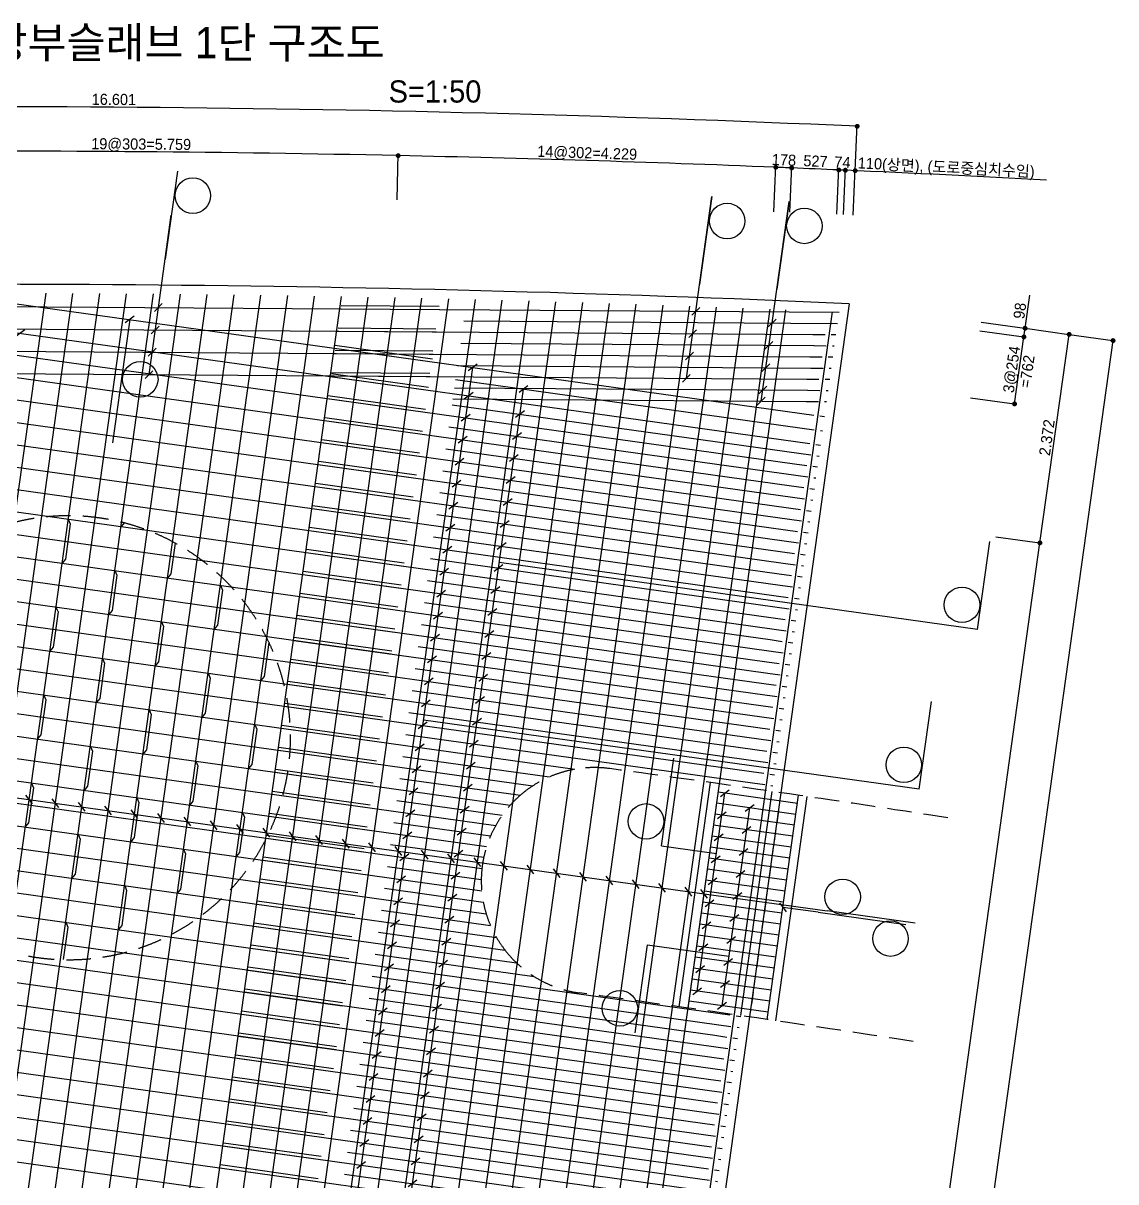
# Model space of a CAD drawing. Extents: x 2629709 to 3675628, y 1179 to 102095.
# Drawn here: x 3123967 to 3136273, y 15340 to 28391 of the extents above; entities that cross this region are included whole.
import ezdxf
from ezdxf.enums import TextEntityAlignment as Align

# ---------------------------------------------------------------- set-up
doc = ezdxf.new("R2010")
doc.units = 0
doc.header["$LTSCALE"] = 550
doc.header["$MEASUREMENT"] = 0
doc.linetypes.add('A-DASHD01', pattern=[0.75, 0.5, -0.25])
doc.linetypes.add('HIDDEN', pattern=[0.375, 0.25, -0.125])
for name, color, linetype in [('CS-CNTL', 1, 'A-DASHD01'), ('CS-CONC-MAJR', 4, 'CONTINUOUS'), ('CS-DIML', 1, 'CONTINUOUS'), ('CS-DIMT', 3, 'CONTINUOUS'), ('CS-MISC', 3, 'CONTINUOUS'), ('CS-RBAR-EREC', 6, 'CONTINUOUS'), ('CS-RBAR-MAJR', 6, 'CONTINUOUS'), ('CS-SYMB', 3, 'CONTINUOUS'), ('CS-SYMB-LIN3', 1, 'CONTINUOUS'), ('CS-TEXT', 3, 'CONTINUOUS'), ('CZ-TEX1', 6, 'CONTINUOUS'), ('CZ-TEX2', 3, 'CONTINUOUS')]:
    doc.layers.add(name, color=color, linetype=linetype)
doc.styles.add('A_STANDARD', font='Dotum.ttf')

# ---------------------------------------------------------------- blocks, each defined once
blk = doc.blocks.new('CXLEATK')
at = {"layer": 'CS-MISC'}
blk.add_line((-0.883885, 0.883882), (0.883882, -0.883882), dxfattribs=at)
blk = doc.blocks.new('CSNUM1-KCFIT')
at = {"layer": 'CS-SYMB-LIN3'}
blk.add_line((0, 0), (20, 0), dxfattribs=at)
blk.add_circle((5, 4.2), 4, dxfattribs=at)
at = {"layer": 'CS-TEXT', "style": 'A_STANDARD', "width": 1.529584, "flags": 1}
blk.add_attdef('RB_NO', text='', height=2.5, dxfattribs=at).set_placement((1.604173, 2.917017), (8.341627, 2.917017), align=Align.FIT)
at = {"layer": 'CS-TEXT', "style": 'A_STANDARD', "flags": 1}
for tag, p in [('RB_DIA', (11.5, 1.5)), ('RB_LEN', (1.739, -3.958874))]:
    blk.add_attdef(tag, p, '', height=2.5, dxfattribs=at)
blk = doc.blocks.new('CSBNUM1')
at = {"layer": 'CS-SYMB-LIN3'}
blk.add_line((0, 0), (20, 0), dxfattribs=at)
blk.add_circle((5, 4.2), 4, dxfattribs=at)
at = {"layer": 'CS-TEXT', "style": 'A_STANDARD', "flags": 1}
blk.add_attdef('RB_NO', text='', height=2.5, dxfattribs=at).set_placement((5, 4.2), align=Align.MIDDLE)
for tag, p in [('RB_DIA', (11.5, 1.5)), ('RB_LEN', (1.739, -3.958874))]:
    blk.add_attdef(tag, p, '', height=2.5, dxfattribs=at)
blk = doc.blocks.new('CXDIMDT2')
at = {"layer": 'CS-MISC', "const_width": 0.5}
blk.add_lwpolyline([(0.25, 0, 1), (-0.25, 0, 1)], format="xyb", close=True, dxfattribs=at)

msp = doc.modelspace()

# ---------------------------------------------------------------- linework, layer by layer
at = {"layer": 'CS-CNTL'}
for start, end in [(80, 260), (260, 80)]:
    msp.add_arc((3124477, 20342), 2500, start, end, dxfattribs=at)
at = {"layer": 'CS-CNTL', "linetype": 'A-DASHD01'}
for centre, radius, start, end in [((3130401, 18731), 1275, 82.2366, 127.2366), ((3130401, 18731), 1275, 82.2366, 127.2366), ((3130401, 18731), 1275, 82.2366, 127.2366), ((3130401, 18731), 1275, 82.2366, 127.2366), ((3101473, -193453), 215422, 81.21345, 82.23659), ((3101473, -193453), 215422, 81.21345, 82.23659), ((3101473, -193453), 215422, 81.21345, 82.23659), ((3101473, -193453), 215422, 81.21345, 82.23659), ((3130401, 18731), 1275, 127.2366, 172.2366), ((3130401, 18731), 1275, 127.2366, 172.2366), ((3130401, 18731), 1275, 127.2366, 172.2366), ((3130401, 18731), 1275, 127.2366, 172.2366), ((3130401, 18731), 1275, 172.2366, 217.2366), ((3130401, 18731), 1275, 172.2366, 217.2366), ((3130401, 18731), 1275, 172.2366, 217.2366), ((3130401, 18731), 1275, 172.2366, 217.2366), ((3130401, 18731), 1275, 217.2366, 262.2366), ((3130401, 18731), 1275, 217.2366, 262.2366), ((3130401, 18731), 1275, 217.2366, 262.2366), ((3130401, 18731), 1275, 217.2366, 262.2366), ((3101473, -193453), 212872, 81.21345, 82.23659), ((3101473, -193453), 212872, 81.21345, 82.23659), ((3101473, -193453), 212872, 81.21345, 82.23659), ((3101473, -193453), 212872, 81.21345, 82.23659)]:
    msp.add_arc(centre, radius, start, end, dxfattribs=at)
at = {"layer": 'CS-CONC-MAJR', "linetype": 'Continuous'}
for p, q in [((3133271, 25231), (3132501, 19723)), ((3132148, 17197), (3130434, 4928))]:
    msp.add_line(p, q, dxfattribs=at)
at = {"layer": 'CS-CONC-MAJR'}
for p, q in [((3131356, 17311), (3131709, 19837)), ((3132501, 19723), (3132148, 17197)), ((3132445, 17154), (3132798, 19679))]:
    msp.add_line(p, q, dxfattribs=at)
at = {"layer": 'CS-CONC-MAJR', "linetype": 'HIDDEN'}
msp.add_line((3132501, 19723), (3132148, 17197), dxfattribs=at)
at = {"layer": 'CS-CONC-MAJR', "linetype": 'Continuous'}
msp.add_arc((3123446, -195500), 220950, 87.4516, 91.75638, dxfattribs=at)
at = {"layer": 'CS-DIML', "linetype": 'Continuous'}
for p, q in [((3133337, 26730), (3133361, 27254)), ((3128179, 26400), (3128190, 26924)), ((3128179, 26400), (3128190, 26924)), ((3132422, 26268), (3132444, 26793)), ((3132422, 26268), (3132444, 26793)), ((3132601, 26261), (3132623, 26786)), ((3132601, 26261), (3132623, 26786)), ((3133130, 26239), (3133153, 26763)), ((3133130, 26239), (3133153, 26763)), ((3133205, 26235), (3133228, 26760)), ((3133205, 26235), (3133228, 26760)), ((3133315, 26230), (3133338, 26755))]:
    msp.add_line(p, q, dxfattribs=at)
at = {"layer": 'CS-DIML'}
for p, q in [((3131542, 25146), (3131722, 26439)), ((3132401, 25014), (3132592, 26384)), ((3125489, 25188), (3125635, 26229)), ((3135251, 24955), (3135303, 25326)), ((3125384, 24433), (3125489, 25188)), ((3131436, 24391), (3131542, 25146)), ((3125167, 25052), (3125112, 24656)), ((3132278, 24134), (3132401, 25014)), ((3134756, 25024), (3135276, 24951)), ((3135238, 24857), (3135251, 24955)), ((3135251, 24955), (3135771, 24882)), ((3133405, 4513), (3136242, 24816)), ((3134743, 24927), (3135263, 24854)), ((3135132, 24103), (3135238, 24857)), ((3135418, 22537), (3135747, 24886)), ((3135747, 24886), (3136267, 24813)), ((3127671, 14784), (3129030, 24512)), ((3128282, 14825), (3129602, 24270)), ((3134637, 24172), (3135157, 24099)), ((3134923, 22606), (3135443, 22533)), ((3132928, 4710), (3135418, 22537)), ((3134714, 21562), (3129329, 22315)), ((3116727, 20668), (3131637, 18584)), ((3134059, 19761), (3128475, 20541)), ((3131558, 17489), (3131869, 19717)), ((3131838, 17324), (3132149, 19552)), ((3131155, 19123), (3131774, 19037)), ((3131637, 18584), (3133022, 18391)), ((3132919, 18376), (3132522, 18431)), ((3130999, 18009), (3131915, 17881))]:
    msp.add_line(p, q, dxfattribs=at)
at = {"layer": 'CS-DIML', "linetype": 'Continuous'}
for radius, start, end in [(222950, 87.4516, 91.75638), (222450, 88.77825, 90.26974), (222450, 87.68224, 88.77825), (222450, 87.63609, 87.68224), (222450, 87.49934, 87.63609), (222450, 87.48011, 87.49934), (222450, 86.89622, 87.48011)]:
    msp.add_arc((3123446, -195500), radius, start, end, dxfattribs=at)
at = {"layer": 'CS-RBAR-EREC'}
for p, q in [((3127549, 25210), (3128651, 25202)), ((3127514, 24958), (3128616, 24950)), ((3127478, 24765), (3128578, 24612)), ((3127479, 24707), (3128581, 24699)), ((3127434, 24446), (3128533, 24292)), ((3127444, 24455), (3128546, 24447)), ((3127399, 24198), (3128498, 24045)), ((3127364, 23951), (3128464, 23797)), ((3127330, 23703), (3128429, 23550)), ((3127295, 23456), (3128395, 23302)), ((3127261, 23208), (3128360, 23054)), ((3127226, 22960), (3128325, 22807)), ((3127192, 22713), (3128291, 22559)), ((3127157, 22465), (3128256, 22312)), ((3127122, 22218), (3128222, 22064)), ((3127088, 21970), (3128187, 21816)), ((3127053, 21722), (3128152, 21569)), ((3127019, 21475), (3128118, 21321)), ((3126984, 21227), (3128083, 21074)), ((3126949, 20980), (3128049, 20826)), ((3126915, 20732), (3128014, 20578)), ((3126880, 20484), (3127979, 20331)), ((3126846, 20237), (3127945, 20083)), ((3126811, 19989), (3127910, 19836)), ((3126776, 19742), (3127876, 19588)), ((3126742, 19494), (3127841, 19340)), ((3126707, 19246), (3127807, 19093)), ((3126673, 18999), (3127772, 18845)), ((3126638, 18751), (3127737, 18598)), ((3126603, 18504), (3127703, 18350)), ((3126569, 18256), (3127668, 18102)), ((3126534, 18008), (3127634, 17855)), ((3126500, 17761), (3127599, 17607)), ((3126465, 17513), (3127564, 17360)), ((3126430, 17266), (3127530, 17112)), ((3126396, 17018), (3127495, 16865)), ((3126361, 16771), (3127461, 16617)), ((3126327, 16523), (3127426, 16369)), ((3126292, 16275), (3127391, 16122)), ((3126257, 16028), (3127357, 15874)), ((3126223, 15780), (3127322, 15627)), ((3126188, 15533), (3127288, 15379))]:
    msp.add_line(p, q, dxfattribs=at)
at = {"layer": 'CS-RBAR-EREC', "linetype": 'Continuous'}
for p, q in [((3124497, 22750), (3124442, 22354)), ((3124475, 22804), (3124497, 22750)), ((3125103, 22763), (3125069, 22721)), ((3125679, 22534), (3125630, 22188)), ((3124442, 22354), (3124405, 22308)), ((3125000, 22225), (3125022, 22172)), ((3125022, 22172), (3124967, 21776)), ((3125630, 22188), (3125594, 22142)), ((3126188, 22059), (3126211, 22006)), ((3126211, 22006), (3126156, 21610)), ((3124336, 21813), (3124359, 21760)), ((3124359, 21760), (3124304, 21363)), ((3124967, 21776), (3124930, 21730)), ((3125547, 21594), (3125492, 21197)), ((3125525, 21647), (3125547, 21594)), ((3126156, 21610), (3126119, 21564)), ((3126734, 21416), (3126681, 21031)), ((3124304, 21363), (3124267, 21318)), ((3124884, 21181), (3124829, 20785)), ((3124861, 21235), (3124884, 21181)), ((3125492, 21197), (3125455, 21152)), ((3126073, 21015), (3126017, 20619)), ((3126050, 21069), (3126073, 21015)), ((3126681, 21031), (3126644, 20986)), ((3124221, 20769), (3124165, 20373)), ((3124198, 20823), (3124221, 20769)), ((3124829, 20785), (3124792, 20740)), ((3125386, 20657), (3125409, 20603)), ((3125409, 20603), (3125354, 20207)), ((3126017, 20619), (3125981, 20574)), ((3124165, 20373), (3124129, 20328)), ((3126598, 20437), (3126542, 20041)), ((3126575, 20491), (3126598, 20437)), ((3124723, 20245), (3124746, 20191)), ((3124746, 20191), (3124690, 19795)), ((3125354, 20207), (3125317, 20162)), ((3125934, 20025), (3125879, 19629)), ((3125911, 20079), (3125934, 20025)), ((3126542, 20041), (3126506, 19996)), ((3124082, 19779), (3124027, 19383)), ((3124059, 19832), (3124082, 19779)), ((3124690, 19795), (3124654, 19749)), ((3125271, 19613), (3125215, 19217)), ((3125248, 19666), (3125271, 19613)), ((3125879, 19629), (3125842, 19583)), ((3126436, 19500), (3126459, 19447)), ((3124027, 19383), (3123990, 19337)), ((3126459, 19447), (3126404, 19051)), ((3124607, 19201), (3124552, 18804)), ((3124585, 19254), (3124607, 19201)), ((3125215, 19217), (3125179, 19171)), ((3125773, 19088), (3125796, 19035)), ((3125796, 19035), (3125740, 18638)), ((3126404, 19051), (3126367, 19005)), ((3124552, 18804), (3124515, 18759)), ((3125110, 18676), (3125132, 18622)), ((3125132, 18622), (3125077, 18226)), ((3125740, 18638), (3125704, 18593)), ((3124469, 18210), (3124418, 17843)), ((3124446, 18264), (3124469, 18210)), ((3125077, 18226), (3125040, 18181))]:
    msp.add_line(p, q, dxfattribs=at)
at = {"layer": 'CS-RBAR-MAJR'}
for p, q in [((3122827, 15347), (3124224, 25349)), ((3123124, 15306), (3124527, 25347)), ((3123421, 15264), (3124830, 25346)), ((3123718, 15223), (3125132, 25344)), ((3124015, 15181), (3125435, 25341)), ((3124313, 15140), (3125737, 25338)), ((3124610, 15098), (3126040, 25335)), ((3124907, 15057), (3126342, 25331)), ((3125204, 15015), (3126645, 25327)), ((3125501, 14974), (3126947, 25322)), ((3125798, 14932), (3127249, 25317)), ((3126095, 14891), (3127551, 25312)), ((3126392, 14849), (3127853, 25306)), ((3126689, 14808), (3128155, 25300)), ((3126987, 14766), (3128457, 25293)), ((3127284, 14724), (3128759, 25286)), ((3127581, 14683), (3129061, 25279)), ((3127878, 14641), (3129363, 25271)), ((3128175, 14600), (3129665, 25262)), ((3128472, 14558), (3129966, 25254)), ((3128769, 14517), (3130268, 25245)), ((3129066, 14475), (3130570, 25235)), ((3129363, 14434), (3130871, 25225)), ((3129661, 14392), (3131173, 25215)), ((3129958, 14351), (3131474, 25204)), ((3130255, 14309), (3131775, 25193)), ((3130552, 14268), (3132077, 25181)), ((3130849, 14226), (3132378, 25169)), ((3131024, 14202), (3132556, 25162)), ((3131544, 14129), (3133082, 25140)), ((3131455, 17297), (3131808, 19823)), ((3132686, 19603), (3131795, 19728)), ((3132049, 17212), (3132402, 19737)), ((3132669, 19479), (3131778, 19604)), ((3132346, 17168), (3132699, 19694)), ((3132652, 19356), (3131760, 19480)), ((3132634, 19232), (3131743, 19356)), ((3132617, 19108), (3131726, 19233)), ((3132600, 18984), (3131708, 19109)), ((3132582, 18861), (3131691, 18985)), ((3132565, 18737), (3131674, 18861)), ((3132548, 18613), (3131657, 18737)), ((3132531, 18489), (3131639, 18614)), ((3132513, 18365), (3131622, 18490)), ((3132496, 18242), (3131605, 18366)), ((3132479, 18118), (3131587, 18242)), ((3132461, 17994), (3131570, 18118)), ((3132444, 17870), (3131553, 17995)), ((3132427, 17746), (3131535, 17871)), ((3132392, 17499), (3131501, 17623)), ((3132410, 17623), (3131518, 17747)), ((3132375, 17375), (3131484, 17499)), ((3132358, 17251), (3131466, 17376))]:
    msp.add_line(p, q, dxfattribs=at)
at = {"layer": 'CS-RBAR-MAJR', "linetype": 'Continuous'}
for p, q in [((3123037, 25350), (3128573, 24576)), ((3121090, 25218), (3128655, 25166)), ((3121100, 25295), (3128528, 24257)), ((3127535, 25174), (3133156, 25135)), ((3121054, 24967), (3128620, 24914)), ((3121066, 25047), (3128493, 24009)), ((3128929, 25038), (3133139, 25009)), ((3121031, 24799), (3128459, 23762)), ((3127500, 24922), (3132861, 24885)), ((3121019, 24715), (3128585, 24663)), ((3127465, 24671), (3132826, 24633)), ((3127473, 24730), (3132735, 23995)), ((3128894, 24787), (3132873, 24759)), ((3120996, 24552), (3128424, 23514)), ((3120984, 24464), (3128550, 24411)), ((3127429, 24410), (3132690, 23675)), ((3127430, 24419), (3132791, 24382)), ((3128859, 24535), (3132837, 24507)), ((3120962, 24304), (3128390, 23266)), ((3128823, 24283), (3132802, 24256)), ((3128836, 24377), (3132741, 23831)), ((3127394, 24163), (3132655, 23428)), ((3128806, 24158), (3132785, 24130)), ((3120927, 24057), (3128355, 23019)), ((3128797, 24093), (3132701, 23547)), ((3127360, 23915), (3132621, 23180)), ((3120893, 23809), (3128320, 22771)), ((3128762, 23845), (3132667, 23300)), ((3127325, 23668), (3132586, 22932)), ((3120858, 23561), (3128286, 22524)), ((3128728, 23598), (3132632, 23052)), ((3127290, 23420), (3132552, 22685)), ((3120823, 23314), (3128251, 22276)), ((3128693, 23350), (3132598, 22805)), ((3127256, 23172), (3132517, 22437)), ((3128658, 23103), (3132563, 22557)), ((3120789, 23066), (3128217, 22028)), ((3127221, 22925), (3132483, 22190)), ((3128624, 22855), (3132528, 22309)), ((3120754, 22819), (3128182, 21781)), ((3127187, 22677), (3132448, 21942)), ((3128589, 22607), (3132494, 22062)), ((3120720, 22571), (3128147, 21533)), ((3120685, 22323), (3128113, 21286)), ((3127152, 22430), (3132413, 21694)), ((3128555, 22360), (3132459, 21814)), ((3120650, 22076), (3128078, 21038)), ((3127117, 22182), (3132379, 21447)), ((3128520, 22112), (3132425, 21567)), ((3127083, 21934), (3132344, 21199)), ((3120616, 21828), (3128044, 20790)), ((3128485, 21865), (3132390, 21319)), ((3127048, 21687), (3132310, 20952)), ((3120581, 21581), (3128009, 20543)), ((3128451, 21617), (3132355, 21071)), ((3127014, 21439), (3132275, 20704)), ((3120547, 21333), (3127975, 20295)), ((3128416, 21369), (3132321, 20824)), ((3126979, 21192), (3132240, 20456)), ((3120512, 21085), (3127940, 20048)), ((3128382, 21122), (3132286, 20576)), ((3126944, 20944), (3132206, 20209)), ((3120477, 20838), (3127905, 19800)), ((3128347, 20874), (3132252, 20329)), ((3126910, 20696), (3132171, 19961)), ((3128312, 20627), (3132217, 20081)), ((3120443, 20590), (3127871, 19552)), ((3126875, 20449), (3130181, 19987)), ((3128278, 20379), (3132182, 19833)), ((3120408, 20343), (3127836, 19305)), ((3126841, 20201), (3129707, 19801)), ((3128243, 20131), (3129894, 19901)), ((3120374, 20095), (3127802, 19057)), ((3120339, 19847), (3127767, 18810)), ((3126806, 19954), (3129453, 19584)), ((3128209, 19884), (3129566, 19694)), ((3120305, 19600), (3127732, 18562)), ((3126771, 19706), (3129289, 19354)), ((3128174, 19636), (3129362, 19470)), ((3126737, 19458), (3129186, 19116)), ((3120270, 19352), (3127698, 18314)), ((3128140, 19389), (3129230, 19236)), ((3126702, 19211), (3129134, 18871)), ((3120235, 19105), (3127663, 18067)), ((3128105, 19141), (3129154, 18995)), ((3126668, 18963), (3129131, 18619)), ((3120201, 18857), (3127629, 17819)), ((3128070, 18893), (3129126, 18746)), ((3126633, 18716), (3129181, 18360)), ((3120166, 18609), (3127594, 17572)), ((3128036, 18646), (3129149, 18490)), ((3126598, 18468), (3129299, 18091)), ((3120132, 18362), (3127559, 17324)), ((3128001, 18398), (3129230, 18227)), ((3126564, 18220), (3129523, 17807)), ((3127967, 18151), (3129392, 17951)), ((3120097, 18114), (3127525, 17076)), ((3126529, 17973), (3131791, 17238)), ((3127932, 17903), (3129720, 17653)), ((3120062, 17867), (3127490, 16829)), ((3126495, 17725), (3131756, 16990)), ((3127897, 17655), (3131802, 17110)), ((3120028, 17619), (3127456, 16581)), ((3119993, 17371), (3127421, 16334)), ((3126460, 17478), (3131721, 16743)), ((3127863, 17408), (3131767, 16862)), ((3126425, 17230), (3131687, 16495)), ((3119959, 17124), (3127386, 16086)), ((3127828, 17160), (3131733, 16615)), ((3126391, 16982), (3131652, 16247)), ((3119924, 16876), (3127352, 15838)), ((3127794, 16913), (3131698, 16367)), ((3126356, 16735), (3131618, 16000)), ((3119889, 16629), (3127317, 15591)), ((3127759, 16665), (3131664, 16120)), ((3126322, 16487), (3131583, 15752)), ((3119855, 16381), (3127283, 15343)), ((3127724, 16418), (3131629, 15872)), ((3126287, 16240), (3131549, 15505)), ((3119820, 16134), (3127248, 15096)), ((3127690, 16170), (3131594, 15624)), ((3126253, 15992), (3131514, 15257)), ((3127655, 15922), (3131560, 15377)), ((3126218, 15744), (3131479, 15009)), ((3127621, 15675), (3131525, 15129)), ((3126183, 15497), (3131445, 14762)), ((3127586, 15427), (3131491, 14882))]:
    msp.add_line(p, q, dxfattribs=at)
at = {"layer": 'CS-RBAR-MAJR', "linetype": 'HIDDEN'}
for p, q in [((3132862, 24885), (3133120, 24883)), ((3132874, 24759), (3133102, 24757)), ((3132827, 24633), (3133085, 24632)), ((3132838, 24507), (3133067, 24506)), ((3132792, 24382), (3133050, 24380)), ((3132803, 24256), (3133032, 24254)), ((3132786, 24130), (3133015, 24128)), ((3132735, 23995), (3132992, 23959)), ((3132741, 23831), (3132970, 23799)), ((3132690, 23675), (3132947, 23639)), ((3132701, 23547), (3132930, 23515)), ((3132655, 23428), (3132913, 23392)), ((3132667, 23300), (3132895, 23268)), ((3132621, 23180), (3132878, 23144)), ((3132632, 23052), (3132861, 23020)), ((3132586, 22932), (3132843, 22896)), ((3132598, 22805), (3132826, 22773)), ((3132552, 22685), (3132809, 22649)), ((3132563, 22557), (3132792, 22525)), ((3132517, 22437), (3132774, 22401)), ((3132483, 22190), (3132740, 22154)), ((3132528, 22309), (3132757, 22278)), ((3132494, 22062), (3132722, 22030)), ((3132448, 21942), (3132705, 21906)), ((3132459, 21814), (3132688, 21782)), ((3132413, 21694), (3132670, 21659)), ((3132425, 21567), (3132653, 21535)), ((3132379, 21447), (3132636, 21411)), ((3132390, 21319), (3132619, 21287)), ((3132344, 21199), (3132601, 21163)), ((3132355, 21071), (3132584, 21040)), ((3132310, 20952), (3132567, 20916)), ((3132321, 20824), (3132549, 20792)), ((3132275, 20704), (3132532, 20668)), ((3132286, 20576), (3132515, 20544)), ((3132240, 20456), (3132498, 20421)), ((3132252, 20329), (3132480, 20297)), ((3132206, 20209), (3132463, 20173)), ((3132217, 20081), (3132446, 20049)), ((3132171, 19961), (3132428, 19925)), ((3132182, 19833), (3132411, 19802)), ((3131791, 17238), (3132048, 17202)), ((3131802, 17110), (3132031, 17078)), ((3131756, 16990), (3132013, 16954)), ((3131767, 16862), (3131996, 16830)), ((3131721, 16743), (3131979, 16707)), ((3131733, 16615), (3131961, 16583)), ((3131687, 16495), (3131944, 16459)), ((3131698, 16367), (3131927, 16335)), ((3131652, 16247), (3131909, 16211)), ((3131664, 16120), (3131892, 16088)), ((3131618, 16000), (3131875, 15964)), ((3131629, 15872), (3131858, 15840)), ((3131583, 15752), (3131840, 15716)), ((3131594, 15624), (3131823, 15592)), ((3131549, 15505), (3131806, 15469)), ((3131560, 15377), (3131788, 15345))]:
    msp.add_line(p, q, dxfattribs=at)

# ---------------------------------------------------------------- block references
at = {"layer": 'CS-RBAR-MAJR'}
for p, xscale, yscale, zscale, rotation in [((3134714, 21562), 50, 50, 50, 82.04627800000003), ((3134059, 19761), 50, 50, 50, 82.04627800000003), ((3131155, 19123), 50, 50, 50, 82.04672199999995), ((3132919, 18376), 49.99999999999999, 49.99999999999999, 49.99999999999999, 352.046722), ((3134012, 18253), 50, 50, 50, 172.046278), ((3130861, 17018), 50, 50, 50, 82.04672199999995)]:
    msp.add_blockref('CSBNUM1', p, dxfattribs=dict(at, xscale=xscale, yscale=yscale, zscale=zscale, rotation=rotation))
at = {"layer": 'CS-SYMB'}
for name, p, xscale, yscale, zscale, rotation in [('CXDIMDT2', (3133360, 27230), 54.99999999999999, 54.99999999999999, 54.99999999999999, 246.795506), ('CXDIMDT2', (3128190, 26899), 54.99999999999999, 54.99999999999999, 54.99999999999999, 246.795506), ('CXDIMDT2', (3128190, 26899), 54.99999999999999, 54.99999999999999, 54.99999999999999, 246.795506), ('CXDIMDT2', (3132443, 26768), 54.99999999999999, 54.99999999999999, 54.99999999999999, 246.795506), ('CXDIMDT2', (3132443, 26768), 54.99999999999999, 54.99999999999999, 54.99999999999999, 246.795506), ('CXDIMDT2', (3132622, 26761), 54.99999999999999, 54.99999999999999, 54.99999999999999, 246.795506), ('CXDIMDT2', (3132622, 26761), 54.99999999999999, 54.99999999999999, 54.99999999999999, 246.795506), ('CXDIMDT2', (3133152, 26738), 54.99999999999999, 54.99999999999999, 54.99999999999999, 246.795506), ('CXDIMDT2', (3133152, 26738), 54.99999999999999, 54.99999999999999, 54.99999999999999, 246.795506), ('CXDIMDT2', (3133227, 26735), 54.99999999999999, 54.99999999999999, 54.99999999999999, 246.795506), ('CXDIMDT2', (3133227, 26735), 54.99999999999999, 54.99999999999999, 54.99999999999999, 246.795506), ('CXDIMDT2', (3133337, 26730), 54.99999999999999, 54.99999999999999, 54.99999999999999, 246.795506), ('CSNUM1-KCFIT', (3125704, 26725), 49.99999999999999, 49.99999999999999, 49.99999999999999, 262.046278), ('CSNUM1-KCFIT', (3131722, 26439), 49.99999999999999, 49.99999999999999, 49.99999999999999, 262.046278), ('CSNUM1-KCFIT', (3132592, 26384), 49.99999999999999, 49.99999999999999, 49.99999999999999, 262.046278), ('CXLEATK', (3125489, 25188), 50, 50, 50, 269.602994), ('CXLEATK', (3131542, 25146), 50, 50, 50, 269.602994), ('CXLEATK', (3125167, 25052), 49.99999999999999, 49.99999999999999, 49.99999999999999, 262.046278), ('CXLEATK', (3123934, 24899), 49.99999999999999, 49.99999999999999, 49.99999999999999, 262.046278), ('CXLEATK', (3125454, 24936), 50, 50, 50, 269.602994), ('CXLEATK', (3131507, 24894), 50, 50, 50, 269.602994), ('CXLEATK', (3132401, 25014), 50, 50, 50, 269.602994), ('CXDIMDT2', (3135251, 24955), 55, 55, 55, 172.046722), ('CXDIMDT2', (3135251, 24955), 55, 55, 55, 172.046722), ('CXLEATK', (3132366, 24763), 50, 50, 50, 269.602994), ('CXDIMDT2', (3135238, 24857), 55, 55, 55, 172.046722), ('CXDIMDT2', (3135238, 24857), 55, 55, 55, 172.046722), ('CXDIMDT2', (3135747, 24886), 55, 55, 55, 172.046722), ('CXDIMDT2', (3136242, 24816), 55, 55, 55, 172.046722), ('CXLEATK', (3125419, 24685), 50, 50, 50, 269.602994), ('CXLEATK', (3131471, 24643), 50, 50, 50, 269.602994), ('CSNUM1-KCFIT', (3125112, 24656), 49.99999999999999, 49.99999999999999, 49.99999999999999, 262.046278), ('CXLEATK', (3129030, 24512), 49.99999999999999, 49.99999999999999, 49.99999999999999, 262.046278), ('CXLEATK', (3132331, 24511), 50, 50, 50, 269.602994), ('CXLEATK', (3125384, 24433), 50, 50, 50, 269.602994), ('CXLEATK', (3131436, 24391), 50, 50, 50, 269.602994), ('CXLEATK', (3129602, 24270), 49.99999999999999, 49.99999999999999, 49.99999999999999, 262.046278), ('CXLEATK', (3132296, 24259), 50, 50, 50, 269.602994), ('CXLEATK', (3128985, 24193), 49.99999999999999, 49.99999999999999, 49.99999999999999, 262.046278), ('CXLEATK', (3132278, 24134), 50, 50, 50, 269.602994), ('CXLEATK', (3129562, 23986), 49.99999999999999, 49.99999999999999, 49.99999999999999, 262.046278), ('CXDIMDT2', (3135132, 24103), 55, 55, 55, 172.046722), ('CXLEATK', (3128951, 23945), 49.99999999999999, 49.99999999999999, 49.99999999999999, 262.046278), ('CXLEATK', (3129528, 23738), 49.99999999999999, 49.99999999999999, 49.99999999999999, 262.046278), ('CXLEATK', (3128916, 23698), 49.99999999999999, 49.99999999999999, 49.99999999999999, 262.046278), ('CXLEATK', (3128881, 23450), 49.99999999999999, 49.99999999999999, 49.99999999999999, 262.046278), ('CXLEATK', (3129493, 23491), 49.99999999999999, 49.99999999999999, 49.99999999999999, 262.046278), ('CXLEATK', (3128847, 23202), 49.99999999999999, 49.99999999999999, 49.99999999999999, 262.046278), ('CXLEATK', (3129458, 23243), 49.99999999999999, 49.99999999999999, 49.99999999999999, 262.046278), ('CXLEATK', (3128812, 22955), 49.99999999999999, 49.99999999999999, 49.99999999999999, 262.046278), ('CXLEATK', (3129424, 22996), 49.99999999999999, 49.99999999999999, 49.99999999999999, 262.046278), ('CXLEATK', (3128778, 22707), 49.99999999999999, 49.99999999999999, 49.99999999999999, 262.046278), ('CXLEATK', (3129389, 22748), 49.99999999999999, 49.99999999999999, 49.99999999999999, 262.046278), ('CXLEATK', (3128743, 22460), 49.99999999999999, 49.99999999999999, 49.99999999999999, 262.046278), ('CXLEATK', (3129355, 22500), 49.99999999999999, 49.99999999999999, 49.99999999999999, 262.046278), ('CXDIMDT2', (3135418, 22537), 55, 55, 55, 172.046722), ('CXDIMDT2', (3135418, 22537), 55, 55, 55, 172.046722), ('CXLEATK', (3128708, 22212), 49.99999999999999, 49.99999999999999, 49.99999999999999, 262.046278), ('CXLEATK', (3129320, 22253), 49.99999999999999, 49.99999999999999, 49.99999999999999, 262.046278), ('CXLEATK', (3128674, 21964), 49.99999999999999, 49.99999999999999, 49.99999999999999, 262.046278), ('CXLEATK', (3129285, 22005), 49.99999999999999, 49.99999999999999, 49.99999999999999, 262.046278), ('CXLEATK', (3129251, 21758), 49.99999999999999, 49.99999999999999, 49.99999999999999, 262.046278), ('CXLEATK', (3128639, 21717), 49.99999999999999, 49.99999999999999, 49.99999999999999, 262.046278), ('CXLEATK', (3129216, 21510), 49.99999999999999, 49.99999999999999, 49.99999999999999, 262.046278), ('CXLEATK', (3128605, 21469), 49.99999999999999, 49.99999999999999, 49.99999999999999, 262.046278), ('CXLEATK', (3129182, 21262), 49.99999999999999, 49.99999999999999, 49.99999999999999, 262.046278), ('CXLEATK', (3128570, 21222), 49.99999999999999, 49.99999999999999, 49.99999999999999, 262.046278), ('CXLEATK', (3128536, 20974), 49.99999999999999, 49.99999999999999, 49.99999999999999, 262.046278), ('CXLEATK', (3129147, 21015), 49.99999999999999, 49.99999999999999, 49.99999999999999, 262.046278), ('CXLEATK', (3128501, 20727), 49.99999999999999, 49.99999999999999, 49.99999999999999, 262.046278), ('CXLEATK', (3129112, 20767), 49.99999999999999, 49.99999999999999, 49.99999999999999, 262.046278), ('CXLEATK', (3128466, 20479), 49.99999999999999, 49.99999999999999, 49.99999999999999, 262.046278), ('CXLEATK', (3129078, 20520), 49.99999999999999, 49.99999999999999, 49.99999999999999, 262.046278), ('CXLEATK', (3128432, 20231), 49.99999999999999, 49.99999999999999, 49.99999999999999, 262.046278), ('CXLEATK', (3129043, 20272), 49.99999999999999, 49.99999999999999, 49.99999999999999, 262.046278), ('CXLEATK', (3128397, 19984), 49.99999999999999, 49.99999999999999, 49.99999999999999, 262.046278), ('CXLEATK', (3129009, 20024), 49.99999999999999, 49.99999999999999, 49.99999999999999, 262.046278), ('CXLEATK', (3128363, 19736), 49.99999999999999, 49.99999999999999, 49.99999999999999, 262.046278), ('CXLEATK', (3128974, 19777), 49.99999999999999, 49.99999999999999, 49.99999999999999, 262.046278), ('CXLEATK', (3131869, 19717), 50, 50, 50, 82.04672199999995), ('CXLEATK', (3124034, 19647), 50, 50, 50, 172.046278), ('CXLEATK', (3124331, 19605), 50, 50, 50, 172.046278), ('CXLEATK', (3124628, 19564), 50, 50, 50, 172.046278), ('CXLEATK', (3128939, 19529), 49.99999999999999, 49.99999999999999, 49.99999999999999, 262.046278), ('CXLEATK', (3132149, 19552), 50, 50, 50, 82.04672199999995), ('CXLEATK', (3124925, 19522), 50, 50, 50, 172.046278), ('CXLEATK', (3125222, 19481), 50, 50, 50, 172.046278), ('CXLEATK', (3125519, 19439), 50, 50, 50, 172.046278), ('CXLEATK', (3125816, 19398), 50, 50, 50, 172.046278), ('CXLEATK', (3128328, 19489), 49.99999999999999, 49.99999999999999, 49.99999999999999, 262.046278), ('CXLEATK', (3131835, 19470), 50, 50, 50, 82.04672199999995), ('CXLEATK', (3126113, 19356), 50, 50, 50, 172.046278), ('CXLEATK', (3126410, 19315), 50, 50, 50, 172.046278), ('CXLEATK', (3126708, 19273), 50, 50, 50, 172.046278), ('CXLEATK', (3128905, 19282), 49.99999999999999, 49.99999999999999, 49.99999999999999, 262.046278), ('CXLEATK', (3132114, 19305), 50, 50, 50, 82.04672199999995), ('CXLEATK', (3127005, 19232), 50, 50, 50, 172.046278), ('CXLEATK', (3127302, 19190), 50, 50, 50, 172.046278), ('CXLEATK', (3127599, 19149), 50, 50, 50, 172.046278), ('CXLEATK', (3128293, 19241), 49.99999999999999, 49.99999999999999, 49.99999999999999, 262.046278), ('CXLEATK', (3131800, 19222), 50, 50, 50, 82.04672199999995), ('CXLEATK', (3127896, 19107), 50, 50, 50, 172.046278), ('CXLEATK', (3128193, 19066), 50, 50, 50, 172.046278), ('CXLEATK', (3128490, 19024), 50, 50, 50, 172.046278), ('CXLEATK', (3128870, 19034), 49.99999999999999, 49.99999999999999, 49.99999999999999, 262.046278), ('CXLEATK', (3132080, 19057), 50, 50, 50, 82.04672199999995), ('CXLEATK', (3128259, 18993), 49.99999999999999, 49.99999999999999, 49.99999999999999, 262.046278), ('CXLEATK', (3128787, 18983), 50, 50, 50, 172.046278), ('CXLEATK', (3129084, 18941), 50, 50, 50, 172.046278), ('CXLEATK', (3129382, 18900), 50, 50, 50, 172.046278), ('CXLEATK', (3131765, 18975), 50, 50, 50, 82.04672199999995), ('CXLEATK', (3128224, 18746), 49.99999999999999, 49.99999999999999, 49.99999999999999, 262.046278), ('CXLEATK', (3128836, 18787), 49.99999999999999, 49.99999999999999, 49.99999999999999, 262.046278), ('CXLEATK', (3129679, 18858), 50, 50, 50, 172.046278), ('CXLEATK', (3129976, 18817), 50, 50, 50, 172.046278), ('CXLEATK', (3130273, 18775), 50, 50, 50, 172.046278), ('CXLEATK', (3132045, 18809), 50, 50, 50, 82.04672199999995), ('CXLEATK', (3130570, 18734), 50, 50, 50, 172.046278), ('CXLEATK', (3130867, 18692), 50, 50, 50, 172.046278), ('CXLEATK', (3131164, 18651), 50, 50, 50, 172.046278), ('CXLEATK', (3131731, 18727), 50, 50, 50, 82.04672199999995), ('CXLEATK', (3128190, 18498), 49.99999999999999, 49.99999999999999, 49.99999999999999, 262.046278), ('CXLEATK', (3128801, 18539), 49.99999999999999, 49.99999999999999, 49.99999999999999, 262.046278), ('CXLEATK', (3131461, 18609), 50, 50, 50, 172.046278), ('CXLEATK', (3131637, 18584), 50, 50, 50, 172.046278), ('CXLEATK', (3132011, 18562), 50, 50, 50, 82.04672199999995), ('CXLEATK', (3131696, 18479), 50, 50, 50, 82.04672199999995), ('CXLEATK', (3132522, 18431), 49.99999999999999, 49.99999999999999, 49.99999999999999, 352.046722), ('CXLEATK', (3128155, 18251), 49.99999999999999, 49.99999999999999, 49.99999999999999, 262.046278), ('CXLEATK', (3128766, 18291), 49.99999999999999, 49.99999999999999, 49.99999999999999, 262.046278), ('CXLEATK', (3131662, 18232), 50, 50, 50, 82.04672199999995), ('CXLEATK', (3131976, 18314), 50, 50, 50, 82.04672199999995), ('CXLEATK', (3128120, 18003), 49.99999999999999, 49.99999999999999, 49.99999999999999, 262.046278), ('CXLEATK', (3128732, 18044), 49.99999999999999, 49.99999999999999, 49.99999999999999, 262.046278), ('CXLEATK', (3131627, 17984), 50, 50, 50, 82.04672199999995), ('CXLEATK', (3131941, 18067), 50, 50, 50, 82.04672199999995), ('CXLEATK', (3128086, 17755), 49.99999999999999, 49.99999999999999, 49.99999999999999, 262.046278), ('CXLEATK', (3128697, 17796), 49.99999999999999, 49.99999999999999, 49.99999999999999, 262.046278), ('CXLEATK', (3131592, 17737), 50, 50, 50, 82.04672199999995), ('CXLEATK', (3131907, 17819), 50, 50, 50, 82.04672199999995), ('CXLEATK', (3131872, 17571), 50, 50, 50, 82.04672199999995), ('CXLEATK', (3128051, 17508), 49.99999999999999, 49.99999999999999, 49.99999999999999, 262.046278), ('CXLEATK', (3128663, 17549), 49.99999999999999, 49.99999999999999, 49.99999999999999, 262.046278), ('CXLEATK', (3131558, 17489), 50, 50, 50, 82.04672199999995), ('CXLEATK', (3131838, 17324), 50, 50, 50, 82.04672199999995), ('CXLEATK', (3128017, 17260), 49.99999999999999, 49.99999999999999, 49.99999999999999, 262.046278), ('CXLEATK', (3128628, 17301), 49.99999999999999, 49.99999999999999, 49.99999999999999, 262.046278), ('CXLEATK', (3128594, 17053), 49.99999999999999, 49.99999999999999, 49.99999999999999, 262.046278), ('CXLEATK', (3127982, 17013), 49.99999999999999, 49.99999999999999, 49.99999999999999, 262.046278), ('CXLEATK', (3128559, 16806), 49.99999999999999, 49.99999999999999, 49.99999999999999, 262.046278), ('CXLEATK', (3127947, 16765), 49.99999999999999, 49.99999999999999, 49.99999999999999, 262.046278), ('CXLEATK', (3128524, 16558), 49.99999999999999, 49.99999999999999, 49.99999999999999, 262.046278), ('CXLEATK', (3127913, 16517), 49.99999999999999, 49.99999999999999, 49.99999999999999, 262.046278), ('CXLEATK', (3127878, 16270), 49.99999999999999, 49.99999999999999, 49.99999999999999, 262.046278), ('CXLEATK', (3128490, 16311), 49.99999999999999, 49.99999999999999, 49.99999999999999, 262.046278), ('CXLEATK', (3127844, 16022), 49.99999999999999, 49.99999999999999, 49.99999999999999, 262.046278), ('CXLEATK', (3128455, 16063), 49.99999999999999, 49.99999999999999, 49.99999999999999, 262.046278), ('CXLEATK', (3127809, 15775), 49.99999999999999, 49.99999999999999, 49.99999999999999, 262.046278), ('CXLEATK', (3128421, 15815), 49.99999999999999, 49.99999999999999, 49.99999999999999, 262.046278), ('CXLEATK', (3127774, 15527), 49.99999999999999, 49.99999999999999, 49.99999999999999, 262.046278), ('CXLEATK', (3128386, 15568), 49.99999999999999, 49.99999999999999, 49.99999999999999, 262.046278), ('CXLEATK', (3128351, 15320), 49.99999999999999, 49.99999999999999, 49.99999999999999, 262.046278)]:
    msp.add_blockref(name, p, dxfattribs=dict(at, xscale=xscale, yscale=yscale, zscale=zscale, rotation=rotation))

# ---------------------------------------------------------------- texts
at = {"layer": 'CS-DIMT', "linetype": 'Continuous', "style": 'A_STANDARD'}
for s, rotation, p in [('16.601', 359.604, (3124988, 27470)), ('19@303=5.759', 359.524, (3125295, 26967)), ('14@302=4.229', 358.2302, (3130317, 26869)), ('178', 357.6592, (3132533, 26789)), ('527', 357.5677, (3132888, 26775)), ('74', 357.4897, (3133191, 26762)), ('110(상면), (도로중심치수임)', 357.1882, (3134360, 26707))]:
    msp.add_text(s, height=125, rotation=rotation, dxfattribs=at).set_placement(p, align=Align.CENTER)
at = {"layer": 'CS-DIMT', "style": 'A_STANDARD'}
for s, p in [('98', (3135253, 25144)), ('3@254', (3135160, 24483)), ('2.372', (3135558, 23715))]:
    msp.add_text(s, height=125, rotation=802.0467, dxfattribs=at).set_placement(p, align=Align.CENTER)
msp.add_text('=762', height=125, rotation=802.0467, dxfattribs=at).set_placement((3135210, 24477), align=Align.TOP_CENTER)
at = {"layer": 'CZ-TEX1', "style": 'A_STANDARD'}
msp.add_text('상부슬래브 1단 구조도', height=350, dxfattribs=at).set_placement((3125807, 27997), align=Align.CENTER)
at = {"layer": 'CZ-TEX2', "style": 'A_STANDARD'}
msp.add_text('S=1:50', height=250, dxfattribs=at).set_placement((3128082, 27497))

doc.saveas('drawing.dxf')
